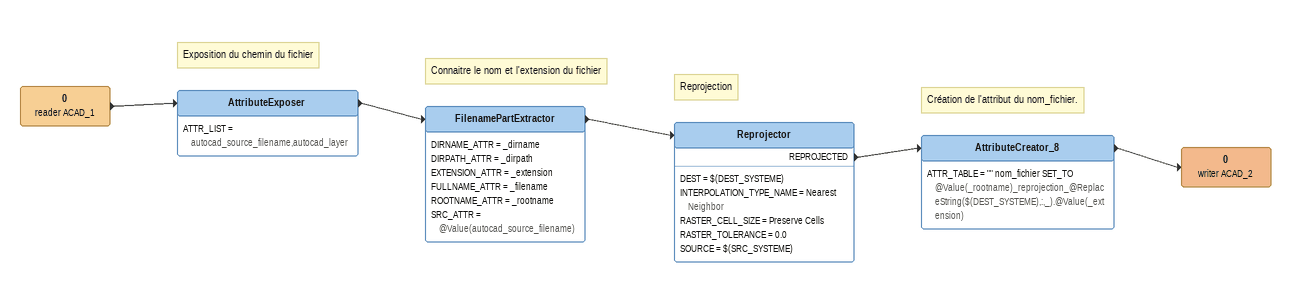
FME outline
0 (reader ACAD_1)
    -> AttributeExposer
Note: Exposition du chemin du fichier
AttributeExposer
    ATTR_LIST = autocad_source_filename,autocad_layer
    -> FilenamePartExtractor
Note: Connaitre le nom et l'extension du fichier
FilenamePartExtractor
    DIRNAME_ATTR = _dirname
    DIRPATH_ATTR = _dirpath
    EXTENSION_ATTR = _extension
    FULLNAME_ATTR = _filename
    ROOTNAME_ATTR = _rootname
    SRC_ATTR = @Value(autocad_source_filename)
    -> Reprojector
Note: Reprojection
Reprojector
    DEST = $(DEST_SYSTEME)
    INTERPOLATION_TYPE_NAME = Nearest Neighbor
    RASTER_CELL_SIZE = Preserve Cells
    RASTER_TOLERANCE = 0.0
    SOURCE = $(SRC_SYSTEME)
    REPROJECTED -> AttributeCreator_8
Note: Création de l'attribut du nom_fichier.
AttributeCreator_8
    ATTR_TABLE = "" nom_fichier SET_TO @Value(_rootname)_reprojection_@ReplaceString($(DEST_SYSTEME),:,_).@Value(_extension)
    -> 0 (writer ACAD_2)
0 (writer ACAD_2)
